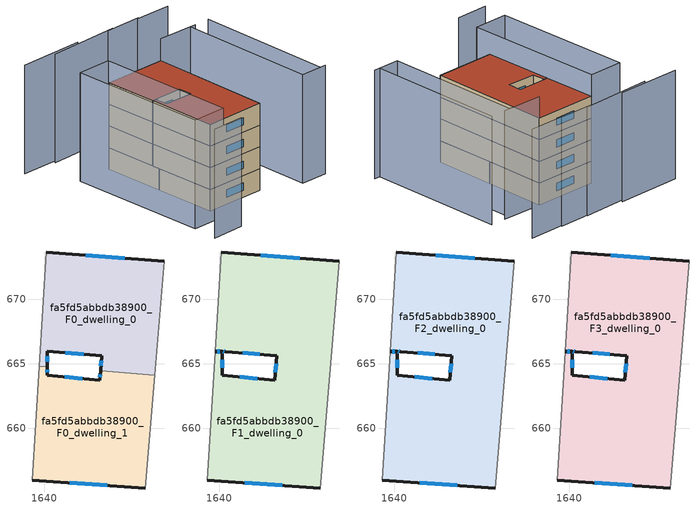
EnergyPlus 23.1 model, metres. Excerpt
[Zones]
fa5fd5abbdb38900_F0_dwelling_0
 floor ground (EU_floor_Construction): 1649.31,672.97 1648.56,664.13 1644.36,664.46 1644.47,665.64 1640.21,665.97 1640.22,664.79 1639.61,664.83 1640.16,673.68 z0
 wall outside (EU_wall_Construction): 1640.22,664.79 1640.21,665.97 1644.47,665.64 1644.36,664.46 / 1649.31,672.97 1640.16,673.68 z0:3
 wall adiabatic (EU_wall_Construction): 1640.16,673.68 1639.61,664.83 / 1648.56,664.13 1649.31,672.97 z0:3
 wall to fa5fd5abbdb38900_F0_dwelling_1 (EU_wall_Construction): 1639.61,664.83 1640.22,664.79 / 1644.36,664.46 1648.56,664.13 z0:3
 window (EU_Window_Construction): 1641.63,665.86 1643.05,665.75 / 1640.22,665.18 1640.21,665.58 / 1646.26,673.21 1643.21,673.45 / 1644.43,665.25 1644.4,664.85 z1:2
 roof outside (EU_roof_Construction): 1640.21,665.4 1640.21,665.97 1639.68,666 1639.61,664.83 1639.68,665.95 1640.21,665.92 z3
fa5fd5abbdb38900_F0_dwelling_1
 floor ground (EU_floor_Construction): 1648.56,664.13 1647.82,655.38 1639.06,655.99 1639.61,664.83 1640.22,664.79 1640.22,664.12 1644.29,663.72 1644.36,664.46 z0
 wall outside (EU_wall_Construction): 1644.36,664.46 1644.29,663.72 1640.22,664.12 1640.22,664.79 / 1639.06,655.99 1647.82,655.38 z0:3
 wall adiabatic (EU_wall_Construction): 1647.82,655.38 1648.56,664.13 / 1639.61,664.83 1639.06,655.99 z0:3
 window (EU_Window_Construction): 1640.22,664.34 1640.22,664.56 / 1642.93,663.86 1641.58,663.99 / 1644.34,664.21 1644.31,663.97 / 1641.98,655.78 1644.9,655.58 z1:2
fa5fd5abbdb38900_F1_dwelling_0
 floor to fa5fd5abbdb38900_F0_dwelling_0 (EU_floor_Construction): 1649.31,672.97 1648.56,664.13 1644.36,664.46 1644.47,665.64 1640.51,665.95 1640.46,665.96 1640.44,665.96 1640.21,665.97 1639.68,666 1640.16,673.68 z3; 1640.21,665.92 1640.22,664.79 1639.61,664.83 1639.68,665.95 z3
 floor to fa5fd5abbdb38900_F0_dwelling_1 (EU_floor_Construction): 1648.56,664.13 1647.82,655.38 1639.06,655.99 1639.61,664.83 1640.22,664.79 1640.22,664.12 1644.29,663.72 1644.36,664.46 z3
 wall outside (EU_wall_Construction): 1639.68,666 1640.21,665.97 1640.46,665.96 1640.51,665.95 1644.47,665.64 1644.29,663.72 1640.22,664.12 1640.21,665.92 1639.68,665.95 / 1649.31,672.97 1640.16,673.68 / 1639.06,655.99 1647.82,655.38 z3:6
 wall adiabatic (EU_wall_Construction): 1639.68,665.95 1639.06,655.99 / 1640.16,673.68 1639.68,666 / 1647.82,655.38 1649.31,672.97 z3:6
 window (EU_Window_Construction): 1640.03,665.93 1639.86,665.94 / 1640.22,664.72 1640.21,665.32 / 1642.93,663.86 1641.58,663.99 / 1644.41,665 1644.35,664.36 / 1641.83,665.85 1643.15,665.75 / 1640.29,665.97 1640.38,665.96 / 1639.86,665.99 1640.04,665.98 / 1646.26,673.21 1643.21,673.45 / 1641.98,655.78 1644.9,655.58 z4:5
fa5fd5abbdb38900_F2_dwelling_0
 floor to fa5fd5abbdb38900_F1_dwelling_0 (EU_floor_Construction): 1649.31,672.97 1647.82,655.38 1639.06,655.99 1639.68,665.95 1640.21,665.92 1640.22,664.12 1644.29,663.72 1644.47,665.64 1640.51,665.95 1640.46,665.96 1640.21,665.97 1639.68,666 1640.16,673.68 z6
 wall outside (EU_wall_Construction): 1639.68,666 1640.21,665.97 1640.46,665.96 1640.51,665.95 1644.47,665.64 1644.29,663.72 1640.22,664.12 1640.21,665.92 1639.68,665.95 / 1649.31,672.97 1640.16,673.68 / 1639.06,655.99 1647.82,655.38 z6:9
 wall adiabatic (EU_wall_Construction): 1639.68,665.95 1639.06,655.99 / 1640.16,673.68 1639.68,666 / 1647.82,655.38 1649.31,672.97 z6:9
 window (EU_Window_Construction): 1640.03,665.93 1639.86,665.94 / 1640.22,664.72 1640.21,665.32 / 1642.93,663.86 1641.58,663.99 / 1644.41,665 1644.35,664.36 / 1641.83,665.85 1643.15,665.75 / 1640.29,665.97 1640.38,665.96 / 1639.86,665.99 1640.04,665.98 / 1646.26,673.21 1643.21,673.45 / 1641.98,655.78 1644.9,655.58 z7:8
fa5fd5abbdb38900_F3_dwelling_0
 floor to fa5fd5abbdb38900_F2_dwelling_0 (EU_floor_Construction): 1649.31,672.97 1647.82,655.38 1639.06,655.99 1639.68,665.95 1640.21,665.92 1640.22,664.12 1644.29,663.72 1644.47,665.64 1640.51,665.95 1640.46,665.96 1640.21,665.97 1639.68,666 1640.16,673.68 z9
 wall outside (EU_wall_Construction): 1639.68,666 1640.21,665.97 1640.46,665.96 1640.51,665.95 1644.47,665.64 1644.29,663.72 1640.22,664.12 1640.21,665.92 1639.68,665.95 / 1649.31,672.97 1640.16,673.68 / 1639.06,655.99 1647.82,655.38 z9:12
 wall adiabatic (EU_wall_Construction): 1639.68,665.95 1639.06,655.99 / 1640.16,673.68 1639.68,666 / 1647.82,655.38 1649.31,672.97 z9:12
 window (EU_Window_Construction): 1640.03,665.93 1639.86,665.94 / 1640.22,664.72 1640.21,665.32 / 1642.93,663.86 1641.58,663.99 / 1644.41,665 1644.35,664.36 / 1641.83,665.85 1643.15,665.75 / 1640.29,665.97 1640.38,665.96 / 1639.86,665.99 1640.04,665.98 / 1646.26,673.21 1643.21,673.45 / 1641.98,655.78 1644.9,655.58 z10:11
 roof outside (EU_roof_Construction): 1647.82,655.38 1649.31,672.97 1640.16,673.68 1639.68,666 1640.21,665.97 1640.46,665.96 1640.51,665.95 1644.47,665.64 1644.29,663.72 1640.22,664.12 1640.21,665.92 1639.68,665.95 1639.06,655.99 z12
shading: 1633.5,650.43 1638.28,650.14 / 1649.31,673 1655.3,672.49 / 1656.9,652.32 1652.92,652.63 / 1652.92,652.63 1654.5,672.56 / 1655.99,652.43 1657.62,672.31 / 1657.23,678.66 1651.98,679.07 / 1652.15,679.13 1646.82,679.51 / 1647.79,679.59 1637.23,679.98 / 1641.74,680.17 1632.29,680.82 / 1640.17,673.8 1638.92,653.71 / 1638.92,653.71 1633.97,654.02 / 1633.97,654.02 1635.21,674.1 / 1635.21,674.1 1640.17,673.8 z0:15
[Building]
EU S2 Campaign: North Axis=0; Terrain=City; Solar Distribution=FullExterior
[Site:Location]
Bologna: Latitude=44.5; Longitude=11.25; Time Zone=1; Elevation=37
[SizingPeriod:WeatherFileDays]
AnnualSizingPeriod: Begin Month=1; Begin Day of Month=1; End Month=12; End Day of Month=31; Day of Week for Start Day=Monday; Use Weather File Daylight Saving Period=No; Use Weather File Rain and Snow Indicators=No
[MATERIAL]
EU_InternalMass_Material: Roughness=MediumRough; Thickness=0.1; Conductivity=1; Density=1800; Specific Heat=900; Thermal Absorptance=0.9; Solar Absorptance=0.7; Visible Absorptance=0.7
[MATERIAL:NOMASS] Roughness=MediumRough; Thermal Absorptance=0.9; Solar Absorptance=0.7; Visible Absorptance=0.7
Name | Thermal Resistance
EU_wall_NoMass | 0.937881
EU_roof_NoMass | 0.548572
EU_floor_NoMass | 0.71348
[WINDOWMATERIAL:SIMPLEGLAZINGSYSTEM]
EU_Window_SimpleGlazing: UFactor=4.25633; Solar Heat Gain Coefficient=0.85; Visible Transmittance=0.85
[CONSTRUCTION]
EU_wall_Construction: EU_wall_NoMass
EU_roof_Construction: EU_roof_NoMass
EU_floor_Construction: EU_floor_NoMass
EU_InternalMass_Construction: EU_InternalMass_Material
EU_Window_Construction: EU_Window_SimpleGlazing
[ZONE] Type=1; Multiplier=1; Ceiling Height=autocalculate; Floor Area=autocalculate; Part of Total Floor Area=Yes
Name | Volume
fa5fd5abbdb38900_F0_dwelling_0 | 226.444
fa5fd5abbdb38900_F1_dwelling_0 | 452.787
fa5fd5abbdb38900_F2_dwelling_0; fa5fd5abbdb38900_F3_dwelling_0 | 452.786
fa5fd5abbdb38900_F0_dwelling_1 | 226.442
[INTERNALMASS] Construction=EU_InternalMass_Construction
Name | Zone or ZoneList | Surface Area
fa5fd5abbdb38900_F0_dwelling_0_EU_InternalMass | fa5fd5abbdb38900_F0_dwelling_0 | 75.4809
fa5fd5abbdb38900_F0_dwelling_1_EU_InternalMass | fa5fd5abbdb38900_F0_dwelling_1 | 75.4808
fa5fd5abbdb38900_F1_dwelling_0_EU_InternalMass | fa5fd5abbdb38900_F1_dwelling_0 | 150.929
fa5fd5abbdb38900_F2_dwelling_0_EU_InternalMass | fa5fd5abbdb38900_F2_dwelling_0 | 150.929
fa5fd5abbdb38900_F3_dwelling_0_EU_InternalMass | fa5fd5abbdb38900_F3_dwelling_0 | 150.929
[OTHEREQUIPMENT] Fuel Type=Electricity; Design Level Calculation Method=Watts/Area; Power per Zone Floor Area=1; Fraction Latent=0; Fraction Radiant=0; Fraction Lost=0; Carbon Dioxide Generation Rate=0; EndUse Subcategory=EU_Step8_InternalGains
Name | Zone or ZoneList or Space or SpaceList | Schedule
EU_Step8_InternalGain_fa5fd5abbdb38900_F0_dwelling_0_f000 | fa5fd5abbdb38900_F0_dwelling_0 | EU_Step8_GainSchedule_fa5fd5abbdb38900_F0_dwelling_0_f000
EU_Step8_InternalGain_fa5fd5abbdb38900_F0_dwelling_1_f000 | fa5fd5abbdb38900_F0_dwelling_1 | EU_Step8_GainSchedule_fa5fd5abbdb38900_F0_dwelling_1_f000
EU_Step8_InternalGain_fa5fd5abbdb38900_F1_dwelling_0_f000 | fa5fd5abbdb38900_F1_dwelling_0 | EU_Step8_GainSchedule_fa5fd5abbdb38900_F1_dwelling_0_f000
EU_Step8_InternalGain_fa5fd5abbdb38900_F2_dwelling_0_f000 | fa5fd5abbdb38900_F2_dwelling_0 | EU_Step8_GainSchedule_fa5fd5abbdb38900_F2_dwelling_0_f000
EU_Step8_InternalGain_fa5fd5abbdb38900_F3_dwelling_0_f000 | fa5fd5abbdb38900_F3_dwelling_0 | EU_Step8_GainSchedule_fa5fd5abbdb38900_F3_dwelling_0_f000
[ZONEVENTILATION:DESIGNFLOWRATE] Schedule=EU_AlwaysOn; Design Flow Rate Calculation Method=AirChanges/Hour; Air Changes per Hour=0.687892; Ventilation Type=Natural; Fan Pressure Rise=0; Fan Total Efficiency=1; Constant Term Coefficient=1; Temperature Term Coefficient=0; Velocity Term Coefficient=0; Velocity Squared Term Coefficient=0; Minimum Indoor Temperature=-100; Maximum Indoor Temperature=100; Delta Temperature=-100; Minimum Outdoor Temperature=-100; Maximum Outdoor Temperature=100; Maximum Wind Speed=40
Name | Zone or ZoneList or Space or SpaceList
EU_ConstantAir_fa5fd5abbdb38900_F0_dwelling_0 | fa5fd5abbdb38900_F0_dwelling_0
EU_ConstantAir_fa5fd5abbdb38900_F0_dwelling_1 | fa5fd5abbdb38900_F0_dwelling_1
EU_ConstantAir_fa5fd5abbdb38900_F1_dwelling_0 | fa5fd5abbdb38900_F1_dwelling_0
EU_ConstantAir_fa5fd5abbdb38900_F2_dwelling_0 | fa5fd5abbdb38900_F2_dwelling_0
EU_ConstantAir_fa5fd5abbdb38900_F3_dwelling_0 | fa5fd5abbdb38900_F3_dwelling_0
[HVACTEMPLATE:THERMOSTAT] Constant Heating Setpoint=20; Constant Cooling Setpoint=50
EU_HeatOnly_fa5fd5abbdb38900_F0_dwelling_0; EU_HeatOnly_fa5fd5abbdb38900_F0_dwelling_1; EU_HeatOnly_fa5fd5abbdb38900_F1_dwelling_0; EU_HeatOnly_fa5fd5abbdb38900_F2_dwelling_0; EU_HeatOnly_fa5fd5abbdb38900_F3_dwelling_0
[HVACTEMPLATE:ZONE:IDEALLOADSAIRSYSTEM] System Availability Schedule=EU_AlwaysOn; Maximum Heating Supply Air Temperature=50; Minimum Cooling Supply Air Temperature=13; Maximum Heating Supply Air Humidity Ratio=0.0156; Minimum Cooling Supply Air Humidity Ratio=0.0077; Heating Limit=NoLimit; Cooling Limit=NoLimit; Heating Availability Schedule=EU_AlwaysOn; Cooling Availability Schedule=EU_CoolingOff; Dehumidification Control Type=ConstantSensibleHeatRatio; Cooling Sensible Heat Ratio=0.7; Dehumidification Setpoint=60; Humidification Control Type=None; Humidification Setpoint=30; Outdoor Air Method=None; Outdoor Air Flow Rate per Person=0.00944; Outdoor Air Flow Rate per Zone Floor Area=0; Outdoor Air Flow Rate per Zone=0; Demand Controlled Ventilation Type=None; Outdoor Air Economizer Type=NoEconomizer; Heat Recovery Type=None; Sensible Heat Recovery Effectiveness=0.7; Latent Heat Recovery Effectiveness=0.65
Name | Template Thermostat
fa5fd5abbdb38900_F0_dwelling_0 | EU_HeatOnly_fa5fd5abbdb38900_F0_dwelling_0
fa5fd5abbdb38900_F0_dwelling_1 | EU_HeatOnly_fa5fd5abbdb38900_F0_dwelling_1
fa5fd5abbdb38900_F1_dwelling_0 | EU_HeatOnly_fa5fd5abbdb38900_F1_dwelling_0
fa5fd5abbdb38900_F2_dwelling_0 | EU_HeatOnly_fa5fd5abbdb38900_F2_dwelling_0
fa5fd5abbdb38900_F3_dwelling_0 | EU_HeatOnly_fa5fd5abbdb38900_F3_dwelling_0
[SIZING:ZONE] Zone Cooling Design Supply Air Temperature Input Method=SupplyAirTemperature; Zone Cooling Design Supply Air Temperature=13; Zone Heating Design Supply Air Temperature Input Method=SupplyAirTemperature; Zone Heating Design Supply Air Temperature=50; Zone Cooling Design Supply Air Humidity Ratio=0.008; Zone Heating Design Supply Air Humidity Ratio=0.008; Cooling Design Air Flow Method=DesignDay; Cooling Design Air Flow Rate=0; Cooling Minimum Air Flow per Zone Floor Area=0.000762; Cooling Minimum Air Flow=0; Cooling Minimum Air Flow Fraction=0.2; Heating Design Air Flow Method=DesignDay; Heating Design Air Flow Rate=0; Heating Maximum Air Flow per Zone Floor Area=0.002032; Heating Maximum Air Flow=0.141576; Heating Maximum Air Flow Fraction=0.3; Account for Dedicated Outdoor Air System=No; Dedicated Outdoor Air System Control Strategy=NeutralSupplyAir; Dedicated Outdoor Air Low Setpoint Temperature for Design=autosize; Dedicated Outdoor Air High Setpoint Temperature for Design=autosize; Zone Load Sizing Method=Sensible Load Only No Latent Load; Zone Latent Cooling Design Supply Air Humidity Ratio Input Method=HumidityRatioDifference; Zone Cooling Design Supply Air Humidity Ratio Difference=0.005; Zone Latent Heating Design Supply Air Humidity Ratio Input Method=HumidityRatioDifference; Zone Humidification Design Supply Air Humidity Ratio Difference=0.005
fa5fd5abbdb38900_F0_dwelling_0; fa5fd5abbdb38900_F0_dwelling_1; fa5fd5abbdb38900_F1_dwelling_0; fa5fd5abbdb38900_F2_dwelling_0; fa5fd5abbdb38900_F3_dwelling_0
[SCHEDULE:CONSTANT]
Name | Hourly Value
EU_AlwaysOn | 1
EU_CoolingOff | 0
[SCHEDULE:FILE] Column Number=1; Rows to Skip at Top=0; Number of Hours of Data=8760; Column Separator=Comma; Interpolate to Timestep=No; Minutes per Item=60; Adjust Schedule for Daylight Savings=Yes
Name | File
EU_Step8_GainSchedule_fa5fd5abbdb38900_F0_dwelling_0_f000 | ../../schedules/fa5fd5abbdb38900/fa5fd5abbdb38900_F0_dwelling_0_f000_gain.csv
EU_Step8_GainSchedule_fa5fd5abbdb38900_F0_dwelling_1_f000 | ../../schedules/fa5fd5abbdb38900/fa5fd5abbdb38900_F0_dwelling_1_f000_gain.csv
EU_Step8_GainSchedule_fa5fd5abbdb38900_F1_dwelling_0_f000 | ../../schedules/fa5fd5abbdb38900/fa5fd5abbdb38900_F1_dwelling_0_f000_gain.csv
EU_Step8_GainSchedule_fa5fd5abbdb38900_F2_dwelling_0_f000 | ../../schedules/fa5fd5abbdb38900/fa5fd5abbdb38900_F2_dwelling_0_f000_gain.csv
EU_Step8_GainSchedule_fa5fd5abbdb38900_F3_dwelling_0_f000 | ../../schedules/fa5fd5abbdb38900/fa5fd5abbdb38900_F3_dwelling_0_f000_gain.csv
